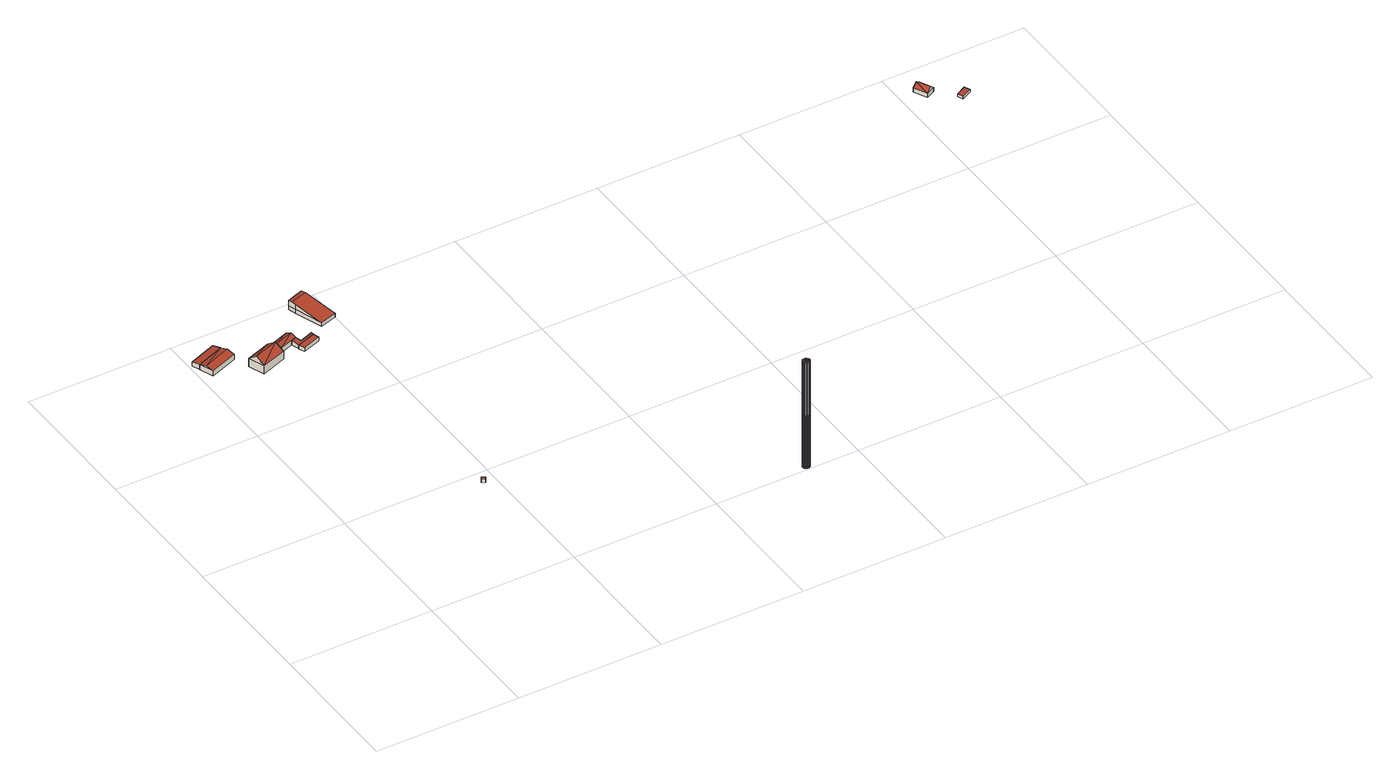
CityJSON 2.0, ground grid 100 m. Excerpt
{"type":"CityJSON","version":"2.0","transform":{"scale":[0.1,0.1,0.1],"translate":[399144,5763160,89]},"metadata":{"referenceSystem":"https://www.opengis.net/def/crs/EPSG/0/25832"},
"CityObjects":{
"building1":{"type":"Building","attributes":{"Gemeindeschluessel":"05515000","Geometrietyp2DReferenz":"3000","function":"31001_2000","roofType":"2100","measuredHeight":4.02},"geometry":[{"type":"Solid","lod":"2","boundaries":[[[[0,1,2,3]],[[4,5,1,0]],[[6,7,5,4]],[[8,9,7,6]],[[10,11,9,8]],[[3,2,11,10]],[[8,6,4,0,3,10]],[[1,5,7,9,11,2]]]],"semantics":{"surfaces":[{"type":"WallSurface"},{"type":"RoofSurface"},{"type":"GroundSurface"}],"values":[[0,0,0,0,0,0,1,2]]}}]},
"building2":{"type":"Building","attributes":{"Gemeindeschluessel":"05515000","Geometrietyp2DReferenz":"3000","function":"31001_2700","roofType":"5000","measuredHeight":5.43},"geometry":[{"type":"Solid","lod":"2","boundaries":[[[[12,13,14,15]],[[3,2,13,12]],[[10,11,2,3]],[[15,14,11,10]],[[16,17,12,15]],[[16,10,17]],[[3,17,10]],[[16,15,10]],[[17,3,12]],[[13,2,11,14]]]],"semantics":{"surfaces":[{"type":"WallSurface"},{"type":"RoofSurface"},{"type":"GroundSurface"}],"values":[[0,0,0,0,1,1,1,0,0,2]]}}]},
"building3":{"type":"Building","attributes":{"name":"Große Wittler","Gemeindeschluessel":"05515000","Geometrietyp2DReferenz":"3000","function":"31001_1000","roofType":"3100","measuredHeight":10.17},"address":[{"country":"Germany","locality":"Münster","thoroughfareNumber":"24","thoroughfareName":"Grienkenswell"}],"geometry":[{"type":"Solid","lod":"2","boundaries":[[[[18,19,20,21]],[[22,23,19,18]],[[24,25,23,22]],[[21,20,25,24]],[[18,26,22]],[[24,27,21]],[[18,21,27]],[[27,26,18]],[[26,27,24]],[[24,22,26]],[[19,23,25,20]]]],"semantics":{"surfaces":[{"type":"WallSurface"},{"type":"RoofSurface"},{"type":"GroundSurface"}],"values":[[0,0,0,0,0,0,1,1,1,1,2]]}}]},
"building4":{"type":"Building","attributes":{"Gemeindeschluessel":"05515000","Geometrietyp2DReferenz":"3000","function":"31001_2500","roofType":"1000","measuredHeight":2.48},"address":[{"country":"Germany","locality":"Münster","thoroughfareNumber":"2a","thoroughfareName":"Grienkenswell"}],"geometry":[{"type":"Solid","lod":"2","boundaries":[[[[28,29,30,31]],[[32,33,29,28]],[[34,35,33,32]],[[31,30,35,34]],[[32,28,31,34]],[[29,33,35,30]]]],"semantics":{"surfaces":[{"type":"WallSurface"},{"type":"RoofSurface"},{"type":"GroundSurface"}],"values":[[0,0,0,0,1,2]]}}]},
"building5":{"type":"Building","attributes":{"Gemeindeschluessel":"05515000","Geometrietyp2DReferenz":"3000","function":"31001_2460","roofType":"5000","measuredHeight":5.09},"geometry":[{"type":"Solid","lod":"2","boundaries":[[[[36,37,38,39]],[[40,41,37,36]],[[42,43,41,40]],[[44,45,43,42]],[[39,38,45,44]],[[46,36,47]],[[39,47,36]],[[44,42,40,46]],[[44,46,47]],[[46,40,36]],[[47,39,44]],[[37,41,43,45,38]]]],"semantics":{"surfaces":[{"type":"WallSurface"},{"type":"RoofSurface"},{"type":"GroundSurface"}],"values":[[0,0,0,0,0,1,1,1,1,0,0,2]]}}]},
"building6":{"type":"Building","attributes":{"Gemeindeschluessel":"05515000","Geometrietyp2DReferenz":"3000","function":"51009_1610","roofType":"2100","measuredHeight":3.49},"geometry":[{"type":"Solid","lod":"2","boundaries":[[[[42,48,49,50]],[[40,51,48,42]],[[52,53,51,40]],[[54,55,53,52]],[[56,57,55,54]],[[58,59,57,56]],[[50,49,59,58]],[[56,54,52,40,42,50,58]],[[48,51,53,55,57,59,49]]]],"semantics":{"surfaces":[{"type":"WallSurface"},{"type":"RoofSurface"},{"type":"GroundSurface"}],"values":[[0,0,0,0,0,0,0,1,2]]}}]},
"building7":{"type":"Building","attributes":{"Gemeindeschluessel":"05515000","Geometrietyp2DReferenz":"3000","function":"31001_2700","roofType":"2100","measuredHeight":3.12},"geometry":[{"type":"Solid","lod":"2","boundaries":[[[[50,60,61,62]],[[58,63,60,50]],[[56,64,63,58]],[[65,66,64,56]],[[62,61,66,65]],[[56,58,50,62,65]],[[60,63,64,66,61]]]],"semantics":{"surfaces":[{"type":"WallSurface"},{"type":"RoofSurface"},{"type":"GroundSurface"}],"values":[[0,0,0,0,0,1,2]]}}]},
"building8":{"type":"Building","attributes":{"Gemeindeschluessel":"05515000","Geometrietyp2DReferenz":"3000","function":"31001_2700","roofType":"3100","measuredHeight":7.4},"geometry":[{"type":"Solid","lod":"2","boundaries":[[[[67,68,69,70]],[[71,72,68,67]],[[73,74,72,71]],[[75,76,74,73]],[[77,78,76,75]],[[70,69,78,77]],[[79,80,81,82,83]],[[81,80,84,73,71]],[[84,75,73]],[[84,80,79,77,75]],[[82,81,71,67]],[[83,82,67,70]],[[79,83,70,77]],[[68,72,74,76,78,69]]]],"semantics":{"surfaces":[{"type":"WallSurface"},{"type":"RoofSurface"},{"type":"GroundSurface"}],"values":[[0,0,0,0,0,0,1,1,0,0,0,0,0,2]]}}]},
"building9":{"type":"Building","attributes":{"Geometrietyp2DReferenz":"1000","Gemeindeschluessel":"05515000","function":"51002_1220","roofType":"9999","measuredHeight":79.94},"geometry":[{"type":"Solid","lod":"2","boundaries":[[[[85,86,87]],[[86,88,87]],[[89,90,85]],[[90,86,85]],[[91,92,89]],[[92,90,89]],[[93,94,91]],[[94,92,91]],[[95,96,93]],[[96,94,93]],[[97,98,95]],[[98,96,95]],[[99,100,97]],[[100,98,97]],[[101,102,99]],[[102,100,99]],[[103,104,101]],[[104,102,101]],[[105,106,103]],[[106,104,103]],[[107,108,105]],[[108,106,105]],[[109,110,107]],[[110,108,107]],[[111,112,109]],[[112,110,109]],[[113,114,111]],[[114,112,111]],[[115,116,113]],[[116,114,113]],[[117,118,115]],[[118,116,115]],[[119,120,117]],[[120,118,117]],[[121,122,119]],[[122,120,119]],[[123,124,121]],[[124,122,121]],[[87,88,123]],[[88,124,123]],[[98,100,96]],[[100,102,96]],[[102,104,96]],[[104,106,96]],[[106,108,96]],[[108,110,96]],[[110,112,96]],[[112,114,96]],[[114,116,96]],[[116,118,96]],[[118,120,96]],[[120,122,96]],[[122,124,96]],[[124,88,96]],[[88,86,96]],[[86,90,96]],[[90,92,96]],[[92,94,96]],[[99,97,101]],[[97,95,101]],[[95,93,101]],[[93,91,101]],[[91,89,101]],[[89,85,101]],[[85,87,101]],[[87,123,101]],[[123,121,101]],[[121,119,101]],[[119,117,101]],[[117,115,101]],[[115,113,101]],[[113,111,101]],[[111,109,101]],[[109,107,101]],[[107,105,101]],[[105,103,101]]]],"semantics":{"surfaces":[{"type":"WallSurface"},{"type":"GroundSurface"},{"type":"RoofSurface"}],"values":[[0,0,0,0,0,0,0,0,0,0,0,0,0,0,0,0,0,0,0,0,0,0,0,0,0,0,0,0,0,0,0,0,0,0,0,0,0,0,0,0,1,1,1,1,1,1,1,1,1,1,1,1,1,1,1,1,1,1,2,2,2,2,2,2,2,2,2,2,2,2,2,2,2,2,2,2]]}}]},
"building10":{"type":"Building","attributes":{"Gemeindeschluessel":"05515000","Geometrietyp2DReferenz":"3000","function":"31001_2700","roofType":"3100","measuredHeight":6.05},"geometry":[{"type":"Solid","lod":"2","boundaries":[[[[125,126,127,128]],[[129,130,126,125]],[[131,132,130,129]],[[128,127,132,131]],[[125,133,129]],[[131,134,128]],[[128,134,133]],[[133,125,128]],[[134,131,129]],[[129,133,134]],[[126,130,132,127]]]],"semantics":{"surfaces":[{"type":"WallSurface"},{"type":"RoofSurface"},{"type":"GroundSurface"}],"values":[[0,0,0,0,0,0,1,1,1,1,2]]}}]},
"building11":{"type":"Building","attributes":{"Gemeindeschluessel":"05515000","Geometrietyp2DReferenz":"3000","function":"51009_1610","roofType":"2100","measuredHeight":2.23},"geometry":[{"type":"Solid","lod":"2","boundaries":[[[[135,136,137,138]],[[139,140,136,135]],[[141,142,140,139]],[[138,137,142,141]],[[139,135,138,141]],[[136,140,142,137]]]],"semantics":{"surfaces":[{"type":"WallSurface"},{"type":"RoofSurface"},{"type":"GroundSurface"}],"values":[[0,0,0,0,1,2]]}}]}
},
"vertices":[
[9,2762,56],[9,2762,27],[29,2707,27],[29,2707,67],[8,2763,56],[8,2763,27],[198,2835,56],[198,2835,27],[219,2780,67],[219,2780,27],[219,2779,67],[219,2779,27],
[65,2610,67],[65,2610,27],[255,2683,27],[255,2683,67],[237,2731,81],[47,2658,81],
[336,2467,87],[336,2467,29],[509,2530,29],[509,2530,87],[294,2579,87],[294,2579,29],[468,2643,87],[468,2643,29],[315,2523,131],[488,2587,131],
[905,906,33],[905,906,9],[928,891,9],[928,891,33],[917,924,33],[917,924,9],[940,910,33],[940,910,9],
[632,2698,67],[632,2698,33],[507,2654,33],[507,2654,67],[656,2631,67],[656,2631,33],[620,2618,67],[620,2618,33],[532,2586,67],[532,2586,33],[645,2664,84],[520,2619,84],
[620,2618,32],[638,2565,32],[638,2565,61],[656,2631,32],[670,2592,63],[670,2592,32],[763,2625,63],[763,2625,32],[768,2610,61],[768,2610,32],[675,2578,61],[675,2578,32],
[638,2565,30],[653,2525,30],[653,2525,57],[675,2578,30],[768,2610,30],[782,2571,57],[782,2571,30],
[897,2960,62],[897,2960,34],[847,2943,34],[847,2943,62],[983,2713,62],[983,2713,34],[867,2674,63],[867,2674,34],[801,2867,62],[801,2867,34],[783,2921,62],[783,2921,34],[783,2921,103],[793,2893,108],[907,2931,108],[897,2960,103],[847,2943,103],[801,2867,103],
[2637,49,803],[2637,49,3],[2633,43,803],[2633,43,3],[2644,54,803],[2644,54,3],[2651,56,803],[2651,56,3],[2659,56,803],[2659,56,3],[2666,54,803],[2666,54,3],[2673,49,803],[2673,49,3],[2677,43,803],[2677,43,3],[2680,35,803],[2680,35,3],[2680,28,803],[2680,28,3],[2677,20,803],[2677,20,3],[2673,14,803],[2673,14,3],[2666,9,803],[2666,9,3],[2659,7,803],[2659,7,3],[2651,7,803],[2651,7,3],[2644,9,803],[2644,9,3],[2637,14,803],[2637,14,3],[2633,20,803],[2633,20,3],[2630,28,803],[2630,28,3],[2630,35,803],[2630,35,3],
[5098,2796,47],[5098,2796,16],[5144,2706,16],[5144,2706,47],[5159,2828,47],[5159,2828,16],[5205,2738,47],[5205,2738,16],[5128,2812,76],[5175,2722,76],
[5303,2622,36],[5303,2622,14],[5321,2586,14],[5321,2586,33],[5372,2657,36],[5372,2657,14],[5391,2621,33],[5391,2621,14]
]}
